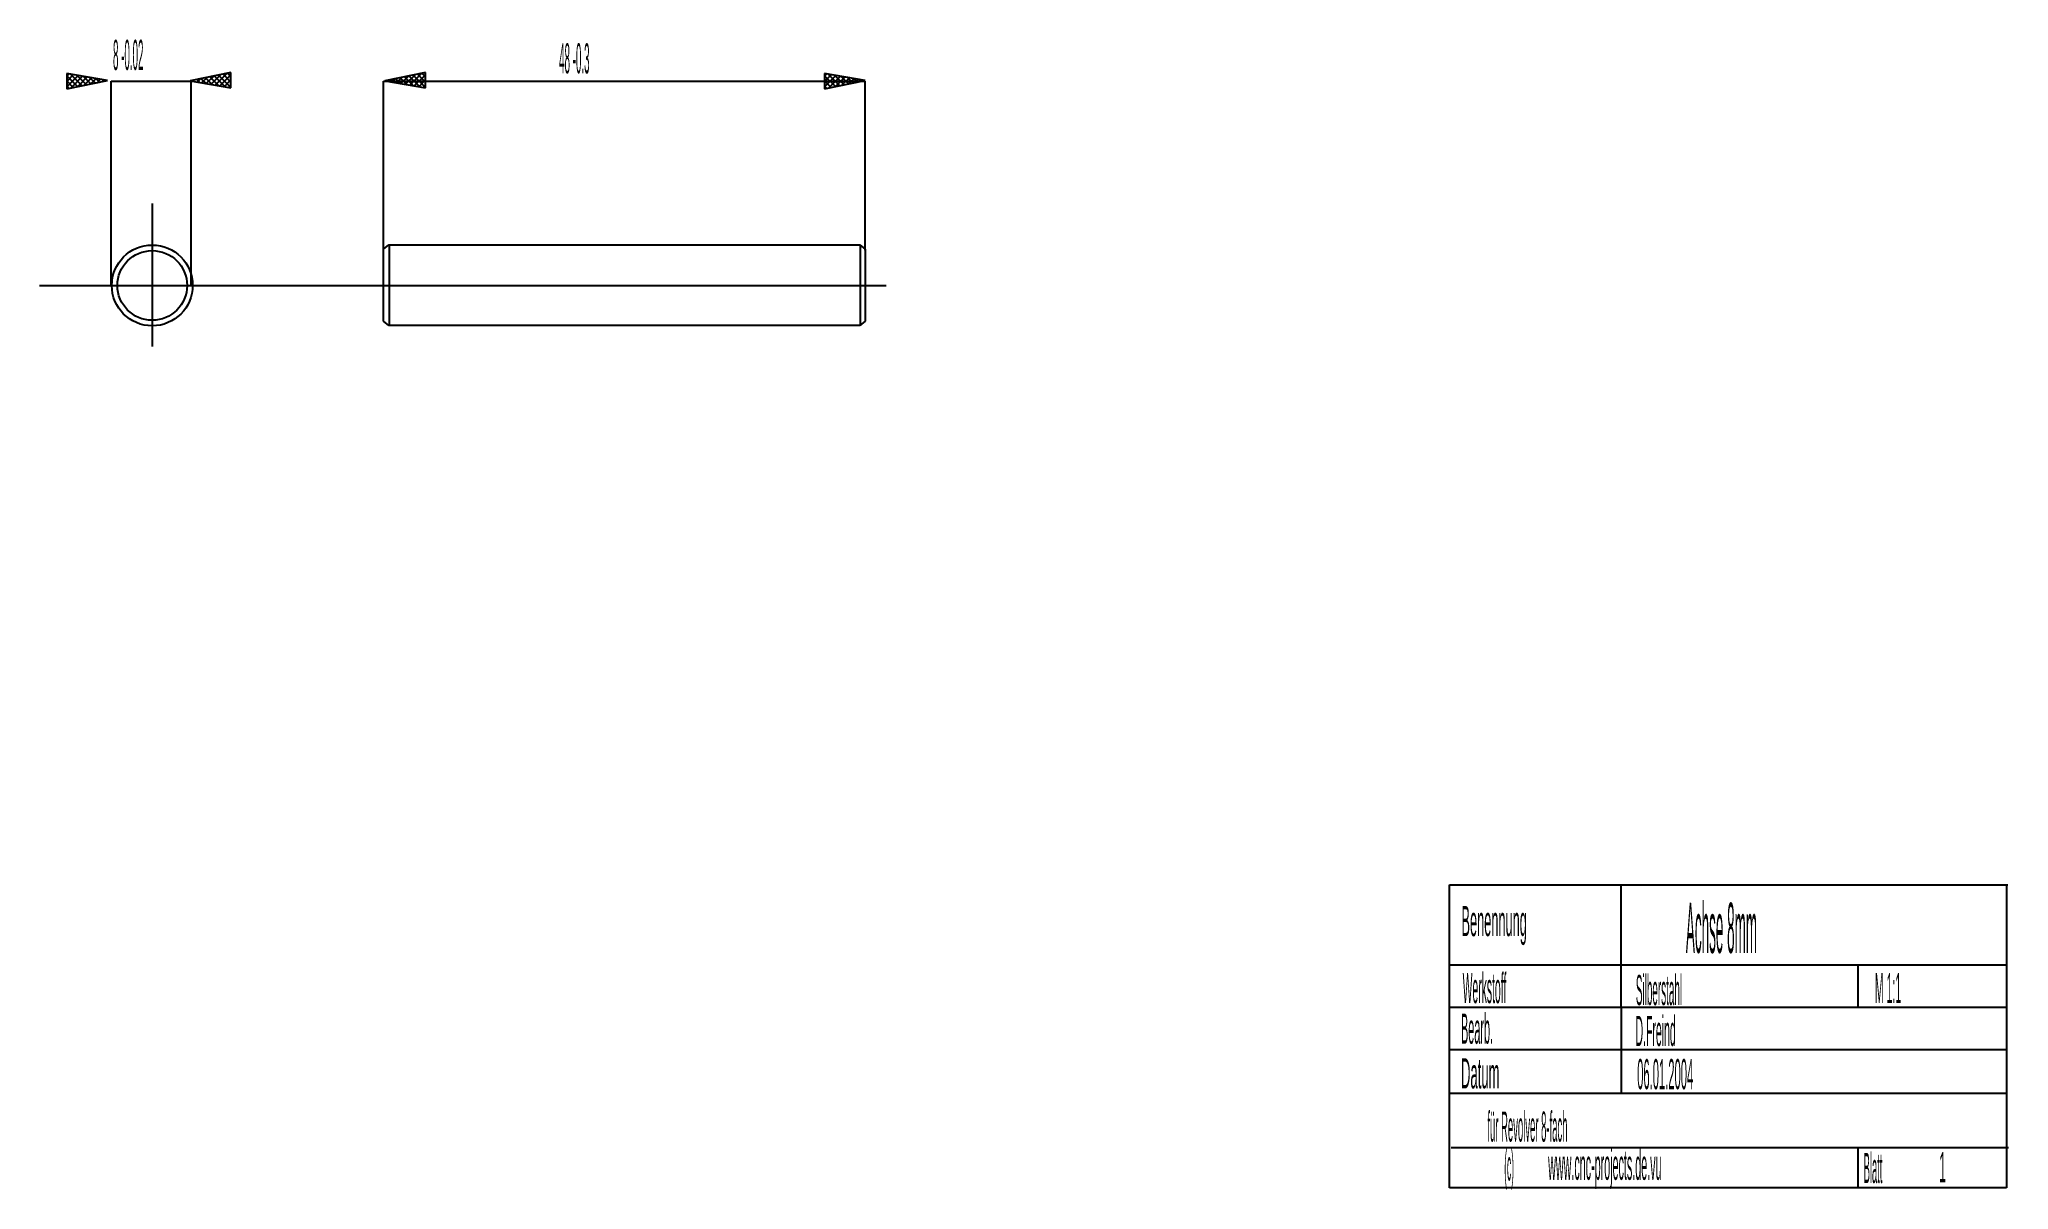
# Model space of a CAD drawing. Extents: x 3.38 to 11.09, y 0.36 to 4.86.
import ezdxf

# ---------------------------------------------------------------- set-up
doc = ezdxf.new("R2010")
doc.units = 0
doc.header["$LTSCALE"] = 10
doc.linetypes.add('DASHDOT', pattern=[1, 0.5, -0.25, 0, -0.25])
doc.layers.add('1', color=1, linetype='CONTINUOUS')

msp = doc.modelspace()

# ---------------------------------------------------------------- linework, layer by layer
at = {"layer": '1', "color": 1, "linetype": 'CONTINUOUS'}
for p, q in [((3.6455, 4.7031), (3.4862, 4.7303)), ((3.4862, 4.7303), (3.4862, 4.6699)), ((3.4862, 4.7303), (3.4862, 4.6699)), ((3.6455, 4.7031), (3.4862, 4.7303)), ((3.4862, 4.7303), (3.4862, 4.6699)), ((3.4862, 4.7303), (3.4862, 4.6699)), ((3.4955, 4.7287), (3.4862, 4.7194)), ((3.4955, 4.7287), (3.4862, 4.7194)), ((3.5132, 4.7257), (3.4862, 4.6987)), ((3.5132, 4.7257), (3.4862, 4.6987)), ((3.5308, 4.7227), (3.4862, 4.6781)), ((3.5308, 4.7227), (3.4862, 4.6781)), ((3.5289, 4.6788), (3.4862, 4.7215)), ((3.5289, 4.6788), (3.4862, 4.7215)), ((3.546, 4.6824), (3.5005, 4.7278)), ((3.546, 4.6824), (3.5005, 4.7278)), ((3.5484, 4.7197), (3.502, 4.6732)), ((3.5484, 4.7197), (3.502, 4.6732)), ((3.5631, 4.6859), (3.5254, 4.7236)), ((3.5631, 4.6859), (3.5254, 4.7236)), ((3.5661, 4.7166), (3.528, 4.6786)), ((3.5661, 4.7166), (3.528, 4.6786)), ((3.5802, 4.6895), (3.5503, 4.7193)), ((3.5802, 4.6895), (3.5503, 4.7193)), ((3.5837, 4.7136), (3.5541, 4.684)), ((3.5837, 4.7136), (3.5541, 4.684)), ((3.5973, 4.693), (3.5752, 4.7151)), ((3.5973, 4.693), (3.5752, 4.7151)), ((3.6014, 4.7106), (3.5802, 4.6895)), ((3.6014, 4.7106), (3.5802, 4.6895)), ((3.6144, 4.6966), (3.6001, 4.7108)), ((3.6144, 4.6966), (3.6001, 4.7108)), ((3.619, 4.7076), (3.6063, 4.6949)), ((3.619, 4.7076), (3.6063, 4.6949)), ((3.6315, 4.7002), (3.625, 4.7066)), ((3.6315, 4.7002), (3.625, 4.7066)), ((3.6367, 4.7046), (3.6324, 4.7004)), ((3.6367, 4.7046), (3.6324, 4.7004)), ((4.1292, 4.7342), (3.9699, 4.701)), ((4.1292, 4.7342), (3.9699, 4.701)), ((4.0073, 4.6946), (3.9955, 4.7063)), ((4.0073, 4.6946), (3.9955, 4.7063)), ((4.0098, 4.7093), (3.9969, 4.6964)), ((4.0098, 4.7093), (3.9969, 4.6964)), ((4.0322, 4.6904), (4.0126, 4.7099)), ((4.0322, 4.6904), (4.0126, 4.7099)), ((4.0359, 4.7147), (4.0145, 4.6934)), ((4.0359, 4.7147), (4.0145, 4.6934)), ((4.0571, 4.6861), (4.0297, 4.7135)), ((4.0571, 4.6861), (4.0297, 4.7135)), ((4.062, 4.7202), (4.0321, 4.6904)), ((4.062, 4.7202), (4.0321, 4.6904)), ((4.082, 4.6819), (4.0468, 4.717)), ((4.082, 4.6819), (4.0468, 4.717)), ((4.0881, 4.7256), (4.0498, 4.6874)), ((4.0881, 4.7256), (4.0498, 4.6874)), ((4.1069, 4.6776), (4.0639, 4.7206)), ((4.1069, 4.6776), (4.0639, 4.7206)), ((4.1142, 4.7311), (4.0674, 4.6843)), ((4.1142, 4.7311), (4.0674, 4.6843)), ((4.1292, 4.676), (4.081, 4.7242)), ((4.1292, 4.676), (4.081, 4.7242)), ((4.1292, 4.7254), (4.0851, 4.6813)), ((4.1292, 4.7254), (4.0851, 4.6813)), ((4.1292, 4.6966), (4.0981, 4.7277)), ((4.1292, 4.6966), (4.0981, 4.7277)), ((4.1292, 4.7048), (4.1027, 4.6783)), ((4.1292, 4.7048), (4.1027, 4.6783)), ((4.1292, 4.7173), (4.1152, 4.7313)), ((4.1292, 4.7173), (4.1152, 4.7313)), ((4.1292, 4.6738), (4.1292, 4.7342)), ((4.1292, 4.6738), (4.1292, 4.7342)), ((4.1292, 4.6738), (4.1292, 4.7342)), ((4.1292, 4.6738), (4.1292, 4.7342)), ((4.8914, 4.7342), (4.7321, 4.701)), ((4.8914, 4.7342), (4.7321, 4.701)), ((4.7695, 4.6946), (4.7578, 4.7063)), ((4.7695, 4.6946), (4.7578, 4.7063)), ((4.772, 4.7093), (4.7591, 4.6964)), ((4.772, 4.7093), (4.7591, 4.6964)), ((4.7944, 4.6904), (4.7748, 4.7099)), ((4.7944, 4.6904), (4.7748, 4.7099)), ((4.7981, 4.7147), (4.7767, 4.6934)), ((4.7981, 4.7147), (4.7767, 4.6934)), ((4.8193, 4.6861), (4.7919, 4.7135)), ((4.8193, 4.6861), (4.7919, 4.7135)), ((4.8242, 4.7202), (4.7944, 4.6904)), ((4.8242, 4.7202), (4.7944, 4.6904)), ((4.8442, 4.6819), (4.809, 4.717)), ((4.8442, 4.6819), (4.809, 4.717)), ((4.8503, 4.7256), (4.812, 4.6874)), ((4.8503, 4.7256), (4.812, 4.6874)), ((4.8691, 4.6776), (4.8261, 4.7206)), ((4.8691, 4.6776), (4.8261, 4.7206)), ((4.8764, 4.7311), (4.8297, 4.6843)), ((4.8764, 4.7311), (4.8297, 4.6843)), ((4.8914, 4.676), (4.8432, 4.7242)), ((4.8914, 4.676), (4.8432, 4.7242)), ((4.8914, 4.7254), (4.8473, 4.6813)), ((4.8914, 4.7254), (4.8473, 4.6813)), ((4.8914, 4.6966), (4.8603, 4.7277)), ((4.8914, 4.6966), (4.8603, 4.7277)), ((4.8914, 4.7048), (4.8649, 4.6783)), ((4.8914, 4.7048), (4.8649, 4.6783)), ((4.8914, 4.7173), (4.8774, 4.7313)), ((4.8914, 4.7173), (4.8774, 4.7313)), ((4.8914, 4.6738), (4.8914, 4.7342)), ((4.8914, 4.6738), (4.8914, 4.7342)), ((4.8914, 4.6738), (4.8914, 4.7342)), ((4.8914, 4.6738), (4.8914, 4.7342)), ((6.6134, 4.7031), (6.4541, 4.7303)), ((6.4541, 4.7303), (6.4541, 4.6699)), ((6.4541, 4.7303), (6.4541, 4.6699)), ((6.6134, 4.7031), (6.4541, 4.7303)), ((6.4541, 4.7303), (6.4541, 4.6699)), ((6.4541, 4.7303), (6.4541, 4.6699)), ((6.4634, 4.7287), (6.4541, 4.7194)), ((6.4634, 4.7287), (6.4541, 4.7194)), ((6.4811, 4.7257), (6.4541, 4.6987)), ((6.4811, 4.7257), (6.4541, 4.6987)), ((6.4987, 4.7227), (6.4541, 4.6781)), ((6.4987, 4.7227), (6.4541, 4.6781)), ((6.4968, 4.6788), (6.4541, 4.7215)), ((6.4968, 4.6788), (6.4541, 4.7215)), ((6.5139, 4.6824), (6.4685, 4.7278)), ((6.5139, 4.6824), (6.4685, 4.7278)), ((6.5164, 4.7197), (6.4699, 4.6732)), ((6.5164, 4.7197), (6.4699, 4.6732)), ((6.531, 4.6859), (6.4934, 4.7236)), ((6.531, 4.6859), (6.4934, 4.7236)), ((6.534, 4.7166), (6.496, 4.6786)), ((6.534, 4.7166), (6.496, 4.6786)), ((6.5481, 4.6895), (6.5183, 4.7193)), ((6.5481, 4.6895), (6.5183, 4.7193)), ((6.5517, 4.7136), (6.5221, 4.684)), ((6.5517, 4.7136), (6.5221, 4.684)), ((6.5652, 4.693), (6.5432, 4.7151)), ((6.5652, 4.693), (6.5432, 4.7151)), ((6.5693, 4.7106), (6.5482, 4.6895)), ((6.5693, 4.7106), (6.5482, 4.6895)), ((6.5823, 4.6966), (6.5681, 4.7108)), ((6.5823, 4.6966), (6.5681, 4.7108)), ((6.5869, 4.7076), (6.5743, 4.6949)), ((6.5869, 4.7076), (6.5743, 4.6949)), ((6.5994, 4.7002), (6.593, 4.7066)), ((6.5994, 4.7002), (6.593, 4.7066)), ((6.6046, 4.7046), (6.6004, 4.7004)), ((6.6046, 4.7046), (6.6004, 4.7004)), ((3.4862, 4.6699), (3.6455, 4.7031)), ((3.4862, 4.6699), (3.6455, 4.7031)), ((3.5118, 4.6752), (3.4862, 4.7009)), ((3.5118, 4.6752), (3.4862, 4.7009)), ((3.4947, 4.6717), (3.4862, 4.6802)), ((3.4947, 4.6717), (3.4862, 4.6802)), ((3.6455, 4.7031), (3.6455, 4.7031)), ((3.6455, 4.7031), (3.6455, 4.7031)), ((3.6606, 3.9001), (3.6606, 4.7006)), ((3.6606, 4.7006), (3.9727, 4.7006)), ((3.9699, 4.701), (3.9699, 4.701)), ((3.9699, 4.701), (4.1292, 4.6738)), ((3.9699, 4.701), (3.9699, 4.701)), ((3.9699, 4.701), (4.1292, 4.6738)), ((3.9727, 4.7006), (3.9727, 3.9001)), ((3.9824, 4.6989), (3.9784, 4.7028)), ((3.9824, 4.6989), (3.9784, 4.7028)), ((3.9837, 4.7039), (3.9792, 4.6994)), ((3.9837, 4.7039), (3.9792, 4.6994)), ((4.1292, 4.6841), (4.1204, 4.6753)), ((4.1292, 4.6841), (4.1204, 4.6753)), ((4.7271, 4.0415), (4.7271, 4.6997)), ((4.7271, 4.6997), (6.6121, 4.6997)), ((4.7321, 4.701), (4.7321, 4.701)), ((4.7321, 4.701), (4.8914, 4.6738)), ((4.7321, 4.701), (4.7321, 4.701)), ((4.7321, 4.701), (4.8914, 4.6738)), ((4.7446, 4.6989), (4.7407, 4.7028)), ((4.7446, 4.6989), (4.7407, 4.7028)), ((4.7459, 4.7039), (4.7414, 4.6994)), ((4.7459, 4.7039), (4.7414, 4.6994)), ((4.8914, 4.6841), (4.8826, 4.6753)), ((4.8914, 4.6841), (4.8826, 4.6753)), ((6.4541, 4.6699), (6.6134, 4.7031)), ((6.4541, 4.6699), (6.6134, 4.7031)), ((6.4798, 4.6752), (6.4541, 4.7009)), ((6.4798, 4.6752), (6.4541, 4.7009)), ((6.4627, 4.6717), (6.4541, 4.6802)), ((6.4627, 4.6717), (6.4541, 4.6802)), ((6.6121, 4.6997), (6.6121, 4.0382)), ((6.6134, 4.7031), (6.6134, 4.7031)), ((6.6134, 4.7031), (6.6134, 4.7031)), ((4.7271, 4.0415), (4.748, 4.0594)), ((4.7271, 3.901), (4.7271, 4.0415)), ((4.748, 4.0594), (6.5922, 4.0594)), ((4.7486, 4.0592), (4.7486, 3.7422)), ((6.5922, 4.0594), (6.6132, 4.0415)), ((6.5928, 4.0592), (6.5928, 3.7422)), ((6.6132, 4.0415), (6.6132, 3.901)), ((4.7271, 3.7605), (4.7271, 3.901)), ((6.6132, 3.901), (6.6132, 3.7605)), ((4.748, 3.7426), (4.7271, 3.7605)), ((6.5922, 3.7426), (4.748, 3.7426)), ((6.6132, 3.7605), (6.5922, 3.7426)), ((8.9008, 0.3661), (8.9008, 1.5529)), ((8.9008, 1.5529), (11.0824, 1.5529)), ((8.9008, 1.5529), (11.0884, 1.5529)), ((8.9008, 1.5529), (11.0824, 1.5529)), ((8.9008, 0.3661), (8.9008, 1.5529)), ((9.5726, 1.5515), (9.5726, 1.2395)), ((11.0824, 1.5529), (11.0824, 0.3661)), ((11.0824, 1.5529), (11.0824, 0.3661)), ((8.9001, 1.2395), (11.0833, 1.2395)), ((9.5726, 1.2395), (9.5726, 1.0735)), ((10.5011, 1.2395), (10.5011, 1.0735)), ((8.9001, 1.0735), (11.0833, 1.0735)), ((9.5737, 1.0746), (9.5737, 0.9085)), ((8.9001, 0.9075), (11.0833, 0.9075)), ((9.5737, 0.9085), (9.5737, 0.7365)), ((8.902, 0.7365), (11.0828, 0.7365)), ((8.9077, 0.5239), (11.091, 0.5239)), ((10.4999, 0.5199), (10.4999, 0.3687)), ((11.0824, 0.3661), (8.9008, 0.3661)), ((11.0824, 0.3661), (8.9008, 0.3661))]:
    msp.add_line(p, q, dxfattribs=at)
at = {"layer": '1', "color": 1, "linetype": 'DASHDOT'}
for p, q in [((3.8209, 4.2214), (3.8209, 3.6604)), ((3.379, 3.9), (5.3429, 3.9)), ((5.3429, 3.9), (6.6949, 3.9))]:
    msp.add_line(p, q, dxfattribs=at)
at = {"layer": '1', "color": 1, "linetype": 'CONTINUOUS'}
for radius in [0.1582, 0.1364]:
    msp.add_circle((3.8209, 3.9), radius, dxfattribs=at)

# ---------------------------------------------------------------- texts
at = {"layer": '1', "color": 1}
for s, height, width, p in [('8 -0.02', 0.11811, 0.242292, (3.6674, 4.744)), ('48 -0.3', 0.11811, 0.242292, (5.4144, 4.7305)), ('Benennung', 0.11811, 0.316938, (8.9482, 1.3514)), ('Achse 8mm', 0.19685, 0.200442, (9.8272, 1.2855)), ('Werkstoff', 0.11811, 0.256977, (8.953, 1.0889)), ('Silberstahl', 0.11811, 0.245296, (9.6313, 1.0812)), ('M 1:1', 0.11811, 0.262116, (10.567, 1.0889)), ('Bearb.', 0.11811, 0.269825, (8.9464, 0.9298)), ('D.Freind', 0.11811, 0.260189, (9.6299, 0.9209)), ('Datum', 0.11811, 0.323791, (8.9464, 0.7548)), ('06.01.2004', 0.11811, 0.277535, (9.6364, 0.7518)), ('für Revolver 8-fach ', 0.11811, 0.235134, (9.0497, 0.5463)), ('(c)', 0.11811, 0.205581, (9.1158, 0.394)), ('www.cnc-projects.de.vu', 0.11811, 0.266321, (9.2876, 0.3968)), ('Blatt', 0.11811, 0.231279, (10.5235, 0.384)), ('1', 0.1181, 0.308372, (10.819, 0.3873))]:
    msp.add_text(s, height=height, dxfattribs=dict(at, width=width)).set_placement(p)

doc.saveas('drawing.dxf')
